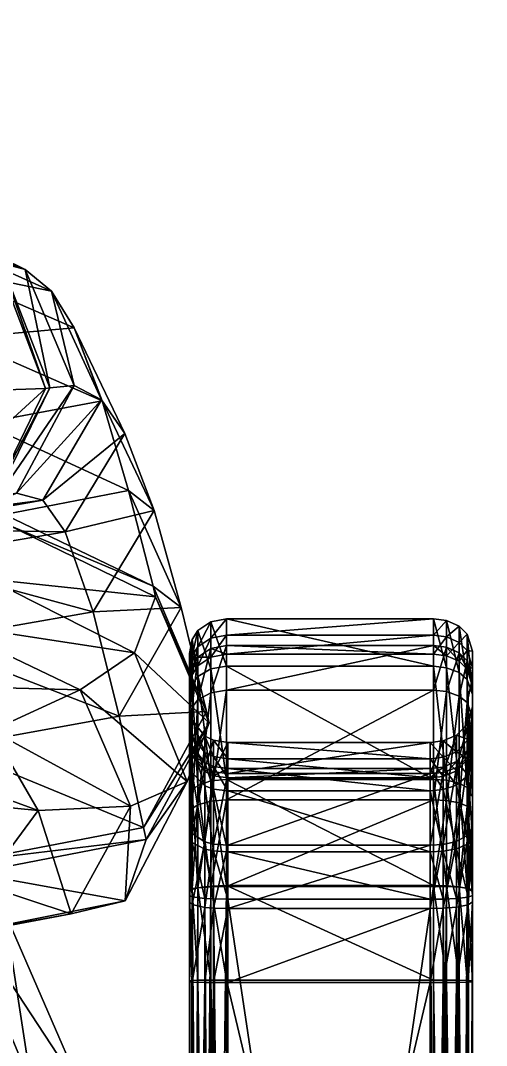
# Model space of a CAD drawing. Header units: millimetres. Extents: x 31518 to 88853, y -87450 to 166285.
# Drawn here: x 88379.8 to 88475.5, y -81859.6 to -81649.3 of the extents above; entities that cross this region are included whole.
import ezdxf

# ---------------------------------------------------------------- set-up
doc = ezdxf.new("R2010")
doc.units = ezdxf.units.MM
doc.styles.add('ROMANS', font='SIMHEI_0.TTF')
doc.dimstyles.new('60', dxfattribs={"dimscale": 60, "dimtxt": 2.5, "dimasz": 1.25, "dimexe": 1.5, "dimexo": 0, "dimgap": 1, "dimtad": 1, "dimdec": 0, "dimzin": 0, "dimdsep": 46, "dimtxsty": 'ROMANS', "dimblk": 'OBLIQUE', "dimcen": 0, "dimdle": 1.5, "dimclrd": 105, "dimclre": 105, "dimclrt": 112, "dimadec": 0, "dimazin": 0, "dimtfac": 1, "dimtdec": 0, "dimtix": 1, "dimtofl": 0, "dimtmove": 2, "dimatfit": 2, "dimldrblk": 'DOT', "dimfxl": 1.5, "dimtolj": 1, "dimtzin": 0, "dimlwd": 13, "dimlwe": 13, "dimarcsym": 0})

# ---------------------------------------------------------------- blocks, each defined once
blk = doc.blocks.new('中班椅02')
at = {"color": 0, "linetype": 'ByBlock', "lineweight": 0}
mesh = blk.add_polyface(dxfattribs=at)
corners = [(-102.4, 243.59, 492.24), (-185.37, 235.49, 493.67), (-184.99, 237.1, 498.77), (-102.14, 245.15, 497.35), (-181.52, 251.5, 547.16), (-100.03, 259.03, 545.84), (-177.78, 264.93, 599.61), (-97.75, 271.97, 598.37), (-173.77, 276.16, 656.43), (-168.58, 229.93, 664.58), (-90.45, 245.9, 708.52), (-165.47, 234.83, 710.47), (-95.31, 282.97, 655.23), (-170.57, 282.14, 702.13), (-88.23, 247.46, 763.07), (-161.83, 235.58, 765.17), (-93.37, 289.11, 700.9), (-166.84, 286.3, 756.22), (-191, 239.36, 709.67), (-86.24, 246.35, 812.54), (-158.56, 233.6, 814.79), (-91.1, 293.77, 754.91), (-163.48, 288.05, 805.18), (-184.52, 276.76, 807.18), (-186.88, 240.45, 764.31), (-85.83, 246.17, 818.11), (-157.96, 233.34, 820.37), (-89.06, 296.07, 803.77), (-162.86, 288.16, 810.7), (-183.85, 276.79, 812.71), (-183.17, 238.83, 813.86), (-88.64, 296.24, 809.28), (-151.85, 288.53, 839.42), (-171.73, 276.88, 841.47), (-182.5, 238.59, 819.44), (-147.21, 232.37, 849.32), (-170.45, 237.76, 848.37), (-166.66, 277.08, 847.91), (-147.28, 288.67, 845.86), (-173.66, 256.86, 851.47), (-178.9, 256.56, 845.05), (-165.41, 238.15, 854.77), (-142.75, 232.79, 855.72), (-154.13, 276.97, 859.91), (-135.98, 287.58, 858.05), (-160.68, 258.48, 863.18), (-152.96, 241.36, 866.19), (-131.74, 236.46, 867.06), (-134.05, 274.45, 872.78), (-139.88, 261.73, 875.02), (-133.01, 249.96, 877.1)]
mesh.append_faces([[corners[k] for k in face] for face in [(9, 10, 11), (11, 14, 15), (15, 19, 20), (17, 23, 22), (20, 25, 26), (22, 29, 28), (28, 33, 32), (34, 35, 36), (32, 37, 38), (33, 39, 37), (40, 41, 39), (36, 42, 41), (38, 43, 44), (37, 45, 43), (39, 46, 45), (41, 47, 46), (43, 49, 48), (45, 50, 49)]], dxfattribs={"vtx0": -1, "color": 0})
mesh.append_faces([[corners[k] for k in face] for face in [(0, 1, 2), (3, 2, 4), (5, 4, 6), (7, 6, 8), (12, 8, 13), (16, 13, 17), (18, 11, 15), (21, 17, 22), (24, 15, 20), (27, 22, 28), (30, 20, 26), (31, 28, 32), (28, 29, 33), (32, 33, 37), (40, 36, 41), (38, 37, 43), (37, 39, 45), (39, 41, 46), (41, 42, 47), (44, 43, 48), (43, 45, 49), (45, 46, 50)]], dxfattribs={"vtx2": -1, "color": 0})
mesh = blk.add_polyface(dxfattribs=at)
corners = [(-184.99, 237.1, 498.77), (-204.56, 240.89, 549.03), (-181.52, 251.5, 547.16), (-200.41, 255.01, 601.36), (-177.78, 264.93, 599.61), (-208.58, 237.72, 604.41), (-195.95, 266.57, 658.12), (-173.77, 276.16, 656.43), (-203.96, 249.85, 661.07), (-194.53, 234.37, 663.8), (-192.41, 272.32, 703.86), (-170.57, 282.14, 702.13), (-200.29, 255.21, 706.88), (-191, 239.36, 709.67), (-165.47, 234.83, 710.47), (-188.26, 275.78, 758.08), (-166.84, 286.3, 756.22), (-195.99, 257.43, 761.31), (-186.88, 240.45, 764.31), (-161.83, 235.58, 765.17), (-184.52, 276.76, 807.18), (-192.12, 257.06, 810.65), (-183.17, 238.83, 813.86), (-158.56, 233.6, 814.79), (-163.48, 288.05, 805.18), (-183.85, 276.79, 812.71), (-191.43, 256.95, 816.21), (-182.5, 238.59, 819.44), (-157.96, 233.34, 820.37), (-178.9, 256.56, 845.05), (-171.73, 276.88, 841.47), (-170.45, 237.76, 848.37), (-173.66, 256.86, 851.47)]
mesh.append_faces([[corners[k] for k in face] for face in [(0, 1, 2), (2, 3, 4), (1, 5, 3), (4, 6, 7), (3, 8, 6), (5, 9, 8), (7, 10, 11), (6, 12, 10), (8, 13, 12), (9, 14, 13), (11, 15, 16), (10, 17, 15), (12, 18, 17), (13, 19, 18), (15, 21, 20), (17, 22, 21), (18, 23, 22), (20, 26, 25), (21, 27, 26), (22, 28, 27), (25, 29, 30), (26, 31, 29)]], dxfattribs={"vtx0": -1, "color": 0})
mesh.append_faces([[corners[k] for k in face] for face in [(2, 1, 3), (4, 3, 6), (3, 5, 8), (7, 6, 10), (6, 8, 12), (8, 9, 13), (11, 10, 15), (10, 12, 17), (12, 13, 18), (16, 15, 20), (15, 17, 21), (17, 18, 22), (24, 20, 25), (20, 21, 26), (21, 22, 27), (25, 26, 29), (26, 27, 31), (30, 29, 32)]], dxfattribs={"vtx2": -1, "color": 0})
mesh = blk.add_polyface(dxfattribs=at)
corners = [(-182.93, 203.02, 444.83), (-190.29, 190.35, 447.07), (-204.84, 191.08, 458.2), (-196.9, 209.43, 454.96), (-181.61, 178.62, 449.13), (-195.49, 174.09, 461.19), (-174.92, 219.95, 453.11), (-205.5, 215.24, 469.02), (-182.52, 226.89, 466.97), (-213.8, 194.93, 472.6), (-204.02, 176.13, 475.92), (-177.15, 170.74, 476.87), (-208.83, 224.09, 495.68), (-185.37, 235.49, 493.67), (-217.3, 204.19, 499.18), (-207.32, 185.78, 502.43), (-179.89, 180.51, 503.36), (-208.42, 225.76, 500.77), (-184.99, 237.1, 498.77), (-216.88, 205.99, 504.26), (-206.91, 187.69, 507.48), (-179.51, 182.45, 508.41), (-204.56, 240.89, 549.03), (-212.88, 222.4, 552.3), (-203.08, 205.28, 555.31), (-176.13, 200.38, 556.18), (-208.58, 237.72, 604.41), (-198.95, 221.71, 607.23), (-172.49, 217.12, 608.04), (-194.53, 234.37, 663.8), (-168.58, 229.93, 664.58)]
mesh.append_faces([[corners[k] for k in face] for face in [(0, 2, 3), (1, 5, 2), (6, 7, 8), (3, 9, 7), (2, 10, 9), (5, 11, 10), (8, 12, 13), (7, 14, 12), (9, 15, 14), (10, 16, 15), (13, 17, 18), (12, 19, 17), (14, 20, 19), (15, 21, 20), (17, 23, 22), (19, 24, 23), (20, 25, 24), (23, 27, 26), (24, 28, 27), (27, 30, 29)]], dxfattribs={"vtx0": -1, "color": 0})
mesh.append_faces([[corners[k] for k in face] for face in [(0, 1, 2), (1, 4, 5), (6, 3, 7), (3, 2, 9), (2, 5, 10), (8, 7, 12), (7, 9, 14), (9, 10, 15), (13, 12, 17), (12, 14, 19), (14, 15, 20), (15, 16, 21), (18, 17, 22), (17, 19, 23), (19, 20, 24), (20, 21, 25), (22, 23, 26), (23, 24, 27), (26, 27, 29)]], dxfattribs={"vtx2": -1, "color": 0})
mesh = blk.add_polyface(dxfattribs=at)
corners = [(-131.75, 195.21, 439.32), (-151.7, 195.21, 439.32), (-158.95, 195.21, 439.32), (-152.8, 195.21, 439.32), (-135.74, 195.21, 439.32), (-168.53, 198.32, 440.41), (-149.73, 202.02, 439.76), (-175.31, 191.87, 441.55), (-167.32, 185.9, 442.6), (-145.34, 184.19, 442.91), (-182.93, 203.02, 444.83), (-162.52, 210.29, 443.55), (-190.29, 190.35, 447.07), (-181.61, 178.62, 449.13), (-157.76, 175.27, 449.73), (-94.25, 181.1, 459.96), (-169.78, 169.23, 462.05), (-90.38, 215.45, 442.64), (-174.92, 219.95, 453.11), (-196.9, 209.43, 454.96), (-195.49, 174.09, 461.19), (-98.17, 183.89, 474.55), (-177.15, 170.74, 476.87), (-97.2, 227.42, 451.79), (-182.52, 226.89, 466.97), (-99.26, 193.38, 501.09), (-179.89, 180.51, 503.36), (-101.25, 235.16, 465.51), (-185.37, 235.49, 493.67), (-204.02, 176.13, 475.92), (-99, 195.24, 506.15), (-179.51, 182.45, 508.41), (-96.94, 212.35, 554.07), (-176.13, 200.38, 556.18), (-94.72, 228.32, 606.07), (-172.49, 217.12, 608.04), (-203.08, 205.28, 555.31), (-92.34, 240.76, 662.67), (-168.58, 229.93, 664.58), (-198.95, 221.71, 607.23), (-194.53, 234.37, 663.8), (-165.47, 234.83, 710.47), (-182.5, 238.59, 819.44), (-157.96, 233.34, 820.37), (-147.21, 232.37, 849.32), (-170.45, 237.76, 848.37), (-142.75, 232.79, 855.72)]
mesh.append_faces([[corners[k] for k in face] for face in [(4, 5, 6), (3, 7, 5), (2, 8, 7), (1, 9, 8), (6, 10, 11), (5, 12, 10), (7, 13, 12), (8, 14, 13), (14, 15, 16), (11, 19, 18), (13, 16, 20), (16, 21, 22), (22, 25, 26), (26, 30, 31), (31, 32, 33), (33, 34, 35), (35, 37, 38)]], dxfattribs={"vtx0": -1, "color": 0})
mesh.append_faces([[corners[k] for k in face] for face in [(0, 2, 3), (0, 3, 4)]], dxfattribs={"vtx0": -1, "vtx2": -1, "color": 0})
mesh.append_faces([[corners[k] for k in face] for face in [(0, 1, 2), (4, 3, 5), (3, 2, 7), (2, 1, 8), (1, 0, 9), (6, 5, 10), (5, 7, 12), (7, 8, 13), (8, 9, 14), (17, 11, 18), (11, 10, 19), (13, 14, 16), (23, 18, 24), (20, 16, 22), (27, 24, 28), (29, 22, 26), (36, 33, 35), (39, 35, 38), (40, 38, 41), (42, 43, 44), (45, 44, 46)]], dxfattribs={"vtx2": -1, "color": 0})
mesh = blk.add_polyface(dxfattribs=at)
corners = [(-220.04, 209.34, 387.33), (-252.67, 209.34, 387.33), (-252.67, 216.4, 406.47), (-254.74, 209.14, 387.48), (-254.74, 216.15, 406.5), (-256.73, 208.42, 387.99), (-256.73, 215.27, 406.6), (-258, 207.4, 388.73), (-258, 214.02, 406.74), (-258.84, 205.18, 390.32), (-258.84, 211.3, 407.05), (-220.04, 216.4, 406.47), (-252.67, 215.05, 419.55), (-254.74, 214.8, 419.55), (-256.73, 213.92, 419.53), (-258, 212.66, 419.51), (-258.84, 209.93, 419.45), (-220.04, 215.05, 419.55), (-252.67, 218.03, 456.15), (-254.74, 217.78, 456.17), (-256.73, 216.89, 456.24), (-258, 215.64, 456.34), (-258.84, 212.92, 456.56), (-258.84, 204.18, 457.25), (-220.04, 218.03, 456.15), (-252.67, 220.61, 489.95), (-254.74, 220.36, 489.93), (-256.73, 219.47, 489.86), (-258, 218.22, 489.76), (-258.84, 215.5, 489.54), (-258.84, 206.76, 488.85), (-220.04, 220.61, 489.95), (-252.67, 213.13, 519.48), (-254.74, 212.91, 519.36), (-256.73, 212.14, 518.92), (-258, 211.05, 518.29), (-258.84, 208.68, 516.93), (-258.84, 201.08, 512.56)]
mesh.append_faces([[corners[k] for k in face] for face in [(1, 4, 2), (3, 6, 4), (5, 8, 6), (7, 10, 8), (2, 13, 12), (4, 14, 13), (6, 15, 14), (8, 16, 15), (12, 19, 18), (13, 20, 19), (14, 21, 20), (15, 22, 21), (16, 23, 22), (18, 26, 25), (19, 27, 26), (20, 28, 27), (21, 29, 28), (22, 30, 29), (25, 33, 32), (26, 34, 33), (27, 35, 34), (28, 36, 35), (29, 37, 36)]], dxfattribs={"vtx0": -1, "color": 0})
mesh.append_faces([[corners[k] for k in face] for face in [(0, 1, 2), (1, 3, 4), (3, 5, 6), (5, 7, 8), (7, 9, 10), (11, 2, 12), (2, 4, 13), (4, 6, 14), (6, 8, 15), (8, 10, 16), (17, 12, 18), (12, 13, 19), (13, 14, 20), (14, 15, 21), (15, 16, 22), (24, 18, 25), (18, 19, 26), (19, 20, 27), (20, 21, 28), (21, 22, 29), (22, 23, 30), (31, 25, 32), (25, 26, 33), (26, 27, 34), (27, 28, 35), (28, 29, 36), (29, 30, 37)]], dxfattribs={"vtx2": -1, "color": 0})
mesh = blk.add_polyface(dxfattribs=at)
corners = [(-214.17, 204.9, 390.53), (-214.59, 206.68, 389.25), (-214.59, 213.14, 406.84), (-214.17, 210.96, 407.09), (-215.5, 207.84, 388.41), (-215.5, 214.56, 406.68), (-217.53, 208.97, 387.59), (-217.53, 215.95, 406.52), (-220.04, 209.34, 387.33), (-220.04, 216.4, 406.47), (-252.67, 216.4, 406.47), (-214.17, 202.6, 408.06), (-214.17, 209.58, 419.45), (-214.59, 211.77, 419.49), (-215.5, 213.21, 419.52), (-217.53, 214.6, 419.55), (-220.04, 215.05, 419.55), (-252.67, 215.05, 419.55), (-214.17, 201.17, 419.28), (-214.17, 212.57, 456.58), (-214.59, 214.76, 456.41), (-215.5, 216.19, 456.29), (-217.53, 217.58, 456.18), (-220.04, 218.03, 456.15), (-252.67, 218.03, 456.15), (-214.17, 204.18, 457.25), (-214.17, 215.15, 489.52), (-214.17, 206.76, 488.85), (-214.59, 217.34, 489.69), (-215.5, 218.77, 489.81), (-217.53, 220.16, 489.92), (-220.04, 220.61, 489.95), (-252.67, 220.61, 489.95), (-214.17, 208.38, 516.76), (-214.59, 210.28, 517.85), (-215.5, 211.53, 518.56), (-217.53, 212.74, 519.26), (-220.04, 213.13, 519.48), (-252.67, 213.13, 519.48)]
mesh.append_faces([[corners[k] for k in face] for face in [(0, 2, 3), (1, 5, 2), (4, 7, 5), (6, 9, 7), (8, 10, 9), (3, 13, 12), (2, 14, 13), (5, 15, 14), (7, 16, 15), (9, 17, 16), (12, 20, 19), (13, 21, 20), (14, 22, 21), (15, 23, 22), (16, 24, 23), (25, 26, 27), (19, 28, 26), (20, 29, 28), (21, 30, 29), (22, 31, 30), (23, 32, 31), (26, 34, 33), (28, 35, 34), (29, 36, 35), (30, 37, 36), (31, 38, 37)]], dxfattribs={"vtx0": -1, "color": 0})
mesh.append_faces([[corners[k] for k in face] for face in [(0, 1, 2), (1, 4, 5), (4, 6, 7), (6, 8, 9), (11, 3, 12), (3, 2, 13), (2, 5, 14), (5, 7, 15), (7, 9, 16), (18, 12, 19), (12, 13, 20), (13, 14, 21), (14, 15, 22), (15, 16, 23), (25, 19, 26), (19, 20, 28), (20, 21, 29), (21, 22, 30), (22, 23, 31), (27, 26, 33), (26, 28, 34), (28, 29, 35), (29, 30, 36), (30, 31, 37)]], dxfattribs={"vtx2": -1, "color": 0})
mesh = blk.add_polyface(dxfattribs=at)
corners = [(-220.04, 192.04, 373.47), (-252.67, 192.04, 373.47), (-252.67, 209.34, 387.33), (-254.74, 209.14, 387.48), (-254.74, 191.94, 373.7), (-256.73, 208.42, 387.99), (-256.73, 191.57, 374.5), (-258, 207.4, 388.73), (-258, 191.04, 375.65), (-258.84, 205.18, 390.32), (-258.84, 198.07, 395.44), (-258.16, 195.94, 396.97), (-258.16, 200, 408.36), (-258.84, 202.6, 408.06), (-256.32, 198.09, 408.58), (-258.84, 211.3, 407.05), (-258.16, 198.55, 419.23), (-258.84, 201.17, 419.28), (-256.32, 196.63, 419.2), (-258.84, 209.93, 419.45), (-258.16, 201.57, 457.46), (-258.84, 204.18, 457.25), (-256.32, 199.66, 457.62), (-254.21, 198.79, 457.69), (-258.16, 204.15, 488.64), (-258.84, 206.76, 488.85), (-256.32, 202.24, 488.48), (-254.21, 201.37, 488.41), (-252.16, 198.55, 457.7), (-252.16, 201.13, 488.39), (-220.21, 201.13, 488.39), (-258.16, 198.81, 511.26), (-258.84, 201.08, 512.56), (-256.32, 197.15, 510.31), (-254.21, 196.39, 509.87), (-252.16, 196.19, 509.75), (-220.21, 196.19, 509.75), (-220.04, 213.13, 519.48), (-252.67, 213.13, 519.48), (-252.67, 195.28, 536.95), (-254.74, 212.91, 519.36), (-254.74, 195.15, 536.74), (-256.73, 212.14, 518.92), (-256.73, 194.68, 535.99), (-258, 211.05, 518.29), (-258, 194.01, 534.92), (-258.84, 208.68, 516.93), (-258.84, 192.55, 532.61), (-258.84, 187.9, 525.18)]
mesh.append_faces([[corners[k] for k in face] for face in [(1, 3, 2), (4, 5, 3), (6, 7, 5), (8, 9, 7), (10, 12, 13), (11, 14, 12), (9, 13, 15), (13, 16, 17), (12, 18, 16), (15, 17, 19), (17, 20, 21), (16, 22, 20), (18, 23, 22), (21, 24, 25), (20, 26, 24), (22, 27, 26), (23, 29, 27), (28, 30, 29), (25, 31, 32), (24, 33, 31), (26, 34, 33), (27, 35, 34), (29, 36, 35), (38, 41, 39), (40, 43, 41), (42, 45, 43), (44, 47, 45)]], dxfattribs={"vtx0": -1, "color": 0})
mesh.append_faces([[corners[k] for k in face] for face in [(0, 1, 2), (10, 11, 12), (9, 10, 13), (13, 12, 16), (12, 14, 18), (15, 13, 17), (17, 16, 20), (16, 18, 22), (19, 17, 21), (21, 20, 24), (20, 22, 26), (22, 23, 27), (23, 28, 29), (25, 24, 31), (24, 26, 33), (26, 27, 34), (27, 29, 35), (37, 38, 39), (38, 40, 41), (40, 42, 43), (42, 44, 45), (44, 46, 47), (46, 32, 48)]], dxfattribs={"vtx2": -1, "color": 0})
mesh = blk.add_polyface(dxfattribs=at)
corners = [(-214.17, 189.75, 378.44), (-214.59, 206.68, 389.25), (-214.17, 204.9, 390.53), (-214.59, 190.67, 376.45), (-215.5, 207.84, 388.41), (-215.5, 191.27, 375.15), (-217.53, 208.97, 387.59), (-217.53, 191.85, 373.88), (-220.04, 192.04, 373.47), (-220.04, 209.34, 387.33), (-252.67, 209.34, 387.33), (-214.57, 196.31, 396.7), (-214.17, 198.07, 395.44), (-214.17, 202.6, 408.06), (-214.57, 200.45, 408.3), (-214.17, 210.96, 407.09), (-216.62, 197.97, 408.59), (-214.57, 199.01, 419.24), (-216.62, 196.51, 419.19), (-214.17, 201.17, 419.28), (-214.17, 209.58, 419.45), (-217.98, 195.86, 419.18), (-216.62, 199.54, 457.63), (-217.98, 198.89, 457.68), (-214.57, 202.03, 457.43), (-214.17, 204.18, 457.25), (-214.17, 212.57, 456.58), (-252.16, 198.55, 457.7), (-220.21, 198.55, 457.7), (-220.21, 201.13, 488.39), (-217.98, 201.47, 488.42), (-216.62, 202.12, 488.47), (-214.57, 204.61, 488.67), (-214.17, 206.76, 488.85), (-252.16, 201.13, 488.39), (-220.21, 196.19, 509.75), (-217.98, 196.48, 509.92), (-216.62, 197.04, 510.24), (-214.57, 199.21, 511.49), (-214.17, 201.08, 512.56), (-214.17, 208.38, 516.76), (-214.17, 192.37, 532.31), (-214.59, 210.28, 517.85), (-214.59, 193.54, 534.17), (-215.5, 211.53, 518.56), (-215.5, 194.3, 535.38), (-217.53, 212.74, 519.26), (-217.53, 195.04, 536.57), (-220.04, 213.13, 519.48), (-220.04, 195.28, 536.95), (-252.67, 195.28, 536.95)]
mesh.append_faces([[corners[k] for k in face] for face in [(0, 1, 2), (3, 4, 1), (5, 6, 4), (7, 9, 6), (8, 10, 9), (11, 13, 14), (12, 15, 13), (16, 17, 18), (14, 19, 17), (13, 20, 19), (21, 22, 23), (18, 24, 22), (17, 25, 24), (19, 26, 25), (28, 30, 29), (23, 31, 30), (22, 32, 31), (24, 33, 32), (29, 36, 35), (30, 37, 36), (31, 38, 37), (32, 39, 38), (33, 40, 39), (40, 43, 41), (42, 45, 43), (44, 47, 45), (46, 49, 47), (48, 50, 49)]], dxfattribs={"vtx0": -1, "color": 0})
mesh.append_faces([[corners[k] for k in face] for face in [(7, 8, 9), (11, 12, 13), (12, 2, 15), (16, 14, 17), (14, 13, 19), (18, 17, 24), (17, 19, 25), (27, 28, 29), (28, 23, 30), (23, 22, 31), (22, 24, 32), (24, 25, 33), (34, 29, 35), (29, 30, 36), (30, 31, 37), (31, 32, 38), (32, 33, 39), (39, 40, 41), (40, 42, 43), (42, 44, 45), (44, 46, 47), (46, 48, 49)]], dxfattribs={"vtx2": -1, "color": 0})
mesh = blk.add_polyface(dxfattribs=at)
corners = [(-252.67, 178.38, 370.55), (-254.74, 191.94, 373.7), (-252.67, 192.04, 373.47), (-254.74, 178.36, 370.8), (-256.73, 191.57, 374.5), (-256.73, 178.26, 371.68), (-258, 191.04, 375.65), (-258, 178.14, 372.94), (-258.84, 189.9, 378.13), (-258.84, 186.22, 386.08), (-258.16, 185.13, 388.46), (-258.16, 195.94, 396.97), (-258.84, 198.07, 395.44), (-256.32, 184.32, 390.2), (-256.32, 194.39, 398.09), (-254.21, 183.96, 391), (-254.21, 193.67, 398.6), (-252.16, 183.86, 391.21), (-252.16, 193.48, 398.74), (-220.21, 193.48, 398.74), (-254.74, 209.14, 387.48), (-256.73, 208.42, 387.99), (-258, 207.4, 388.73), (-258.84, 205.18, 390.32), (-256.32, 198.09, 408.58), (-254.21, 197.22, 408.68), (-252.16, 196.99, 408.7), (-220.21, 196.99, 408.7), (-254.21, 195.75, 419.18), (-256.32, 196.63, 419.2), (-252.16, 195.52, 419.17), (-220.21, 195.52, 419.17), (-254.21, 198.79, 457.69), (-252.16, 198.55, 457.7), (-220.21, 198.55, 457.7), (-258.84, 201.08, 512.56), (-258.16, 198.81, 511.26), (-258.16, 186.51, 522.97), (-258.84, 187.9, 525.18), (-256.32, 197.15, 510.31), (-256.32, 185.49, 521.34), (-254.21, 196.39, 509.87), (-254.21, 185.02, 520.6), (-252.16, 196.19, 509.75), (-252.16, 184.9, 520.4), (-220.21, 184.9, 520.4), (-258.84, 208.68, 516.93), (-258.84, 192.55, 532.61), (-220.04, 195.28, 536.95), (-252.67, 195.28, 536.95), (-252.67, 178.52, 543.2), (-254.74, 195.15, 536.74), (-254.74, 178.47, 542.96), (-256.73, 194.68, 535.99), (-256.73, 178.31, 542.09), (-258, 194.01, 534.92), (-258, 178.08, 540.85), (-258.84, 177.57, 538.16), (-258.84, 175.95, 529.55)]
mesh.append_faces([[corners[k] for k in face] for face in [(0, 1, 2), (3, 4, 1), (5, 6, 4), (7, 8, 6), (9, 11, 12), (10, 14, 11), (13, 16, 14), (15, 18, 16), (17, 19, 18), (8, 12, 23), (14, 25, 24), (16, 26, 25), (18, 27, 26), (24, 28, 29), (25, 30, 28), (26, 31, 30), (28, 33, 32), (30, 34, 33), (35, 37, 38), (36, 40, 37), (39, 42, 40), (41, 44, 42), (43, 45, 44), (46, 38, 47)]], dxfattribs={"vtx0": -1, "color": 0})
mesh.append_faces([[corners[k] for k in face] for face in [(9, 10, 11), (10, 13, 14), (13, 15, 16), (15, 17, 18), (2, 1, 20), (1, 4, 21), (4, 6, 22), (6, 8, 23), (8, 9, 12), (11, 14, 24), (14, 16, 25), (16, 18, 26), (24, 25, 28), (25, 26, 30), (29, 28, 32), (28, 30, 33), (35, 36, 37), (36, 39, 40), (39, 41, 42), (41, 43, 44), (48, 49, 50), (49, 51, 52), (51, 53, 54), (53, 55, 56), (55, 47, 57), (47, 38, 58)]], dxfattribs={"vtx2": -1, "color": 0})
mesh = blk.add_polyface(dxfattribs=at)
corners = [(-214.17, 177.82, 376), (-214.59, 190.67, 376.45), (-214.17, 189.75, 378.44), (-214.59, 178.04, 373.82), (-215.5, 191.27, 375.15), (-215.5, 178.19, 372.39), (-217.53, 191.85, 373.88), (-217.53, 178.34, 371), (-220.04, 192.04, 373.47), (-220.04, 178.38, 370.55), (-252.67, 192.04, 373.47), (-252.16, 183.86, 391.21), (-220.21, 183.86, 391.21), (-220.21, 193.48, 398.74), (-217.98, 184, 390.9), (-217.98, 193.76, 398.54), (-216.62, 184.27, 390.31), (-216.62, 194.28, 398.16), (-214.57, 185.32, 388.04), (-214.57, 196.31, 396.7), (-214.17, 186.22, 386.08), (-214.17, 198.07, 395.44), (-214.17, 204.9, 390.53), (-214.59, 206.68, 389.25), (-215.5, 207.84, 388.41), (-217.53, 208.97, 387.59), (-252.16, 193.48, 398.74), (-220.21, 196.99, 408.7), (-217.98, 197.33, 408.66), (-216.62, 197.97, 408.59), (-214.57, 200.45, 408.3), (-252.16, 196.99, 408.7), (-220.21, 195.52, 419.17), (-217.98, 195.86, 419.18), (-216.62, 196.51, 419.19), (-252.16, 195.52, 419.17), (-220.21, 198.55, 457.7), (-217.98, 198.89, 457.68), (-216.62, 199.54, 457.63), (-252.16, 196.19, 509.75), (-220.21, 196.19, 509.75), (-220.21, 184.9, 520.4), (-217.98, 196.48, 509.92), (-217.98, 185.08, 520.69), (-216.62, 197.04, 510.24), (-216.62, 185.42, 521.24), (-214.57, 199.21, 511.49), (-214.57, 186.75, 523.35), (-214.17, 201.08, 512.56), (-214.17, 187.9, 525.18), (-214.17, 192.37, 532.31), (-214.17, 177.51, 537.82), (-214.59, 193.54, 534.17), (-214.59, 177.91, 539.98), (-215.5, 194.3, 535.38), (-215.5, 178.18, 541.39), (-217.53, 195.04, 536.57), (-217.53, 178.44, 542.76), (-220.04, 195.28, 536.95), (-220.04, 178.52, 543.2)]
mesh.append_faces([[corners[k] for k in face] for face in [(0, 1, 2), (3, 4, 1), (5, 6, 4), (7, 8, 6), (9, 10, 8), (12, 15, 13), (14, 17, 15), (16, 19, 17), (18, 21, 19), (20, 22, 21), (13, 28, 27), (15, 29, 28), (17, 30, 29), (27, 33, 32), (28, 34, 33), (32, 37, 36), (40, 43, 41), (42, 45, 43), (44, 47, 45), (46, 49, 47), (48, 50, 49)]], dxfattribs={"vtx0": -1, "color": 0})
mesh.append_faces([[corners[k] for k in face] for face in [(11, 12, 13), (12, 14, 15), (14, 16, 17), (16, 18, 19), (18, 20, 21), (20, 2, 22), (2, 1, 23), (1, 4, 24), (4, 6, 25), (26, 13, 27), (13, 15, 28), (15, 17, 29), (17, 19, 30), (31, 27, 32), (27, 28, 33), (28, 29, 34), (35, 32, 36), (32, 33, 37), (33, 34, 38), (39, 40, 41), (40, 42, 43), (42, 44, 45), (44, 46, 47), (46, 48, 49), (49, 50, 51), (50, 52, 53), (52, 54, 55), (54, 56, 57), (56, 58, 59)]], dxfattribs={"vtx2": -1, "color": 0})
mesh = blk.add_polyface(dxfattribs=at)
corners = [(-258.84, 176.95, 384.37), (-258.16, 176.68, 386.97), (-258.16, 185.13, 388.46), (-258.84, 186.22, 386.08), (-256.32, 176.49, 388.88), (-256.32, 184.32, 390.2), (-254.21, 176.4, 389.75), (-254.21, 183.96, 391), (-252.16, 176.37, 389.99), (-252.16, 183.86, 391.21), (-220.21, 183.86, 391.21), (-220.04, 178.38, 370.55), (-252.67, 178.38, 370.55), (-252.67, 192.04, 373.47), (-254.74, 178.36, 370.8), (-254.74, 191.94, 373.7), (-256.73, 178.26, 371.68), (-256.73, 191.57, 374.5), (-258, 178.14, 372.94), (-258, 191.04, 375.65), (-258.84, 177.85, 375.65), (-258.84, 189.9, 378.13), (-258.84, 187.9, 525.18), (-258.16, 186.51, 522.97), (-258.16, 175.47, 526.98), (-258.84, 175.95, 529.55), (-256.32, 185.49, 521.34), (-256.32, 175.11, 525.1), (-254.21, 185.02, 520.6), (-254.21, 174.95, 524.23), (-252.16, 184.9, 520.4), (-252.16, 174.91, 524), (-220.21, 174.91, 524), (-252.67, 195.28, 536.95), (-254.74, 178.47, 542.96), (-252.67, 178.52, 543.2), (-254.74, 195.15, 536.74), (-256.73, 178.31, 542.09), (-256.73, 194.68, 535.99), (-258, 178.08, 540.85), (-258, 194.01, 534.92), (-258.84, 177.57, 538.16), (-258.84, 192.55, 532.61), (-258.16, 163.29, 527.12), (-258.84, 163.34, 529.73), (-256.32, 163.25, 525.2), (-254.21, 163.24, 524.32), (-252.16, 163.23, 524.09), (-220.21, 163.23, 524.09), (-220.04, 178.52, 543.2), (-252.67, 163.61, 543.62), (-254.74, 163.61, 543.37), (-256.73, 163.59, 542.48), (-258, 163.57, 541.22), (-258.84, 163.51, 538.49)]
mesh.append_faces([[corners[k] for k in face] for face in [(0, 2, 3), (1, 5, 2), (4, 7, 5), (6, 9, 7), (8, 10, 9), (20, 3, 21), (22, 24, 25), (23, 27, 24), (26, 29, 27), (28, 31, 29), (30, 32, 31), (33, 34, 35), (36, 37, 34), (38, 39, 37), (40, 41, 39), (42, 25, 41), (25, 43, 44), (24, 45, 43), (27, 46, 45), (29, 47, 46), (31, 48, 47), (35, 51, 50), (34, 52, 51), (37, 53, 52), (39, 54, 53), (41, 44, 54)]], dxfattribs={"vtx0": -1, "color": 0})
mesh.append_faces([[corners[k] for k in face] for face in [(0, 1, 2), (1, 4, 5), (4, 6, 7), (6, 8, 9), (11, 12, 13), (12, 14, 15), (14, 16, 17), (16, 18, 19), (18, 20, 21), (20, 0, 3), (22, 23, 24), (23, 26, 27), (26, 28, 29), (28, 30, 31), (25, 24, 43), (24, 27, 45), (27, 29, 46), (29, 31, 47), (49, 35, 50), (35, 34, 51), (34, 37, 52), (37, 39, 53), (39, 41, 54), (41, 25, 44)]], dxfattribs={"vtx2": -1, "color": 0})
mesh = blk.add_polyface(dxfattribs=at)
corners = [(-252.16, 176.37, 389.99), (-220.21, 176.37, 389.99), (-220.21, 183.86, 391.21), (-217.98, 176.41, 389.65), (-217.98, 184, 390.9), (-216.62, 176.47, 389), (-216.62, 184.27, 390.31), (-214.57, 176.73, 386.52), (-214.57, 185.32, 388.04), (-214.17, 176.95, 384.37), (-214.17, 186.22, 386.08), (-214.17, 177.82, 376), (-214.17, 189.75, 378.44), (-214.59, 178.04, 373.82), (-214.59, 190.67, 376.45), (-215.5, 178.19, 372.39), (-215.5, 191.27, 375.15), (-217.53, 178.34, 371), (-217.53, 191.85, 373.88), (-220.04, 178.38, 370.55), (-220.04, 192.04, 373.47), (-252.16, 184.9, 520.4), (-220.21, 184.9, 520.4), (-220.21, 174.91, 524), (-217.98, 185.08, 520.69), (-217.98, 174.97, 524.34), (-216.62, 185.42, 521.24), (-216.62, 175.09, 524.97), (-214.57, 186.75, 523.35), (-214.57, 175.55, 527.43), (-214.17, 187.9, 525.18), (-214.17, 175.95, 529.55), (-214.17, 177.51, 537.82), (-214.17, 192.37, 532.31), (-214.59, 177.91, 539.98), (-214.59, 193.54, 534.17), (-215.5, 178.18, 541.39), (-215.5, 194.3, 535.38), (-217.53, 178.44, 542.76), (-217.53, 195.04, 536.57), (-220.04, 178.52, 543.2), (-220.04, 195.28, 536.95), (-252.67, 178.52, 543.2), (-252.16, 174.91, 524), (-220.21, 163.23, 524.09), (-217.98, 163.24, 524.43), (-216.62, 163.25, 525.07), (-214.57, 163.3, 527.57), (-214.17, 163.34, 529.73), (-214.17, 163.51, 538.15), (-214.59, 163.55, 540.34), (-215.5, 163.58, 541.77), (-217.53, 163.6, 543.17), (-220.04, 163.61, 543.62), (-252.67, 163.61, 543.62)]
mesh.append_faces([[corners[k] for k in face] for face in [(1, 4, 2), (3, 6, 4), (5, 8, 6), (7, 10, 8), (9, 12, 10), (22, 25, 23), (24, 27, 25), (26, 29, 27), (28, 31, 29), (30, 32, 31), (33, 34, 32), (35, 36, 34), (37, 38, 36), (39, 40, 38), (41, 42, 40), (23, 45, 44), (25, 46, 45), (27, 47, 46), (29, 48, 47), (31, 49, 48), (32, 50, 49), (34, 51, 50), (36, 52, 51), (38, 53, 52), (40, 54, 53)]], dxfattribs={"vtx0": -1, "color": 0})
mesh.append_faces([[corners[k] for k in face] for face in [(0, 1, 2), (1, 3, 4), (3, 5, 6), (5, 7, 8), (7, 9, 10), (9, 11, 12), (11, 13, 14), (13, 15, 16), (15, 17, 18), (17, 19, 20), (21, 22, 23), (22, 24, 25), (24, 26, 27), (26, 28, 29), (28, 30, 31), (43, 23, 44), (23, 25, 45), (25, 27, 46), (27, 29, 47), (29, 31, 48), (31, 32, 49), (32, 34, 50), (34, 36, 51), (36, 38, 52), (38, 40, 53)]], dxfattribs={"vtx2": -1, "color": 0})
mesh = blk.add_polyface(dxfattribs=at)
corners = [(-258.84, -38.94, 381.36), (-258.16, -38.07, 383.83), (-258.16, 176.68, 386.97), (-256.32, -37.43, 385.63), (-256.32, 176.49, 388.88), (-254.21, -37.13, 386.46), (-254.21, 176.4, 389.75), (-252.16, -37.06, 386.68), (-252.16, 176.37, 389.99), (-220.21, -37.06, 386.68), (-220.21, 176.37, 389.99), (-217.98, -37.17, 386.36), (-217.98, 176.41, 389.65), (-216.62, -37.39, 385.75), (-216.62, 176.47, 389), (-214.57, -38.22, 383.4), (-214.57, 176.73, 386.52), (-214.17, -38.94, 381.36), (-214.17, 176.95, 384.37), (-214.17, -41.76, 373.43), (-214.17, 177.82, 376), (-214.59, -42.49, 371.36), (-214.59, 178.04, 373.82), (-215.5, -42.97, 370.01), (-215.5, 178.19, 372.39), (-217.53, -43.43, 368.7), (-217.53, 178.34, 371), (-220.04, -43.58, 368.27), (-220.04, 178.38, 370.55), (-252.67, -43.58, 368.27), (-252.67, 178.38, 370.55), (-254.74, -43.5, 368.51), (-254.74, 178.36, 370.8), (-256.73, -43.2, 369.34), (-256.73, 178.26, 371.68), (-258, -42.78, 370.53), (-258, 178.14, 372.94), (-258.84, -41.87, 373.1), (-258.84, 177.85, 375.65), (-258.84, 176.95, 384.37), (-214.17, 163.34, 529.73), (-214.17, 26.34, 540.93), (-214.17, 26.98, 532.54), (-214.17, 163.51, 538.15), (-214.59, 26.17, 543.11), (-214.59, 163.55, 540.34), (-215.5, 26.06, 544.54), (-215.5, 163.58, 541.77), (-217.53, 25.96, 545.93), (-217.53, 163.6, 543.17), (-220.04, 25.92, 546.38), (-220.04, 163.61, 543.62), (-252.67, 25.92, 546.38), (-252.67, 163.61, 543.62), (-254.74, 25.94, 546.14), (-254.74, 163.61, 543.37), (-256.73, 26.01, 545.25), (-256.73, 163.59, 542.48), (-258, 26.11, 544), (-258, 163.57, 541.22), (-258.84, 26.31, 541.27), (-258.84, 26.98, 532.54), (-258.16, 27.17, 529.93), (-258.16, -2.09, 524.92), (-256.32, 27.32, 528.02), (-256.32, -1.44, 523.12), (-254.21, 27.39, 527.14), (-254.21, -1.14, 522.29), (-252.16, 27.4, 526.9), (-252.16, -1.06, 522.07), (-220.21, 27.4, 526.9), (-220.21, -1.06, 522.07), (-217.98, 27.38, 527.25), (-217.98, -1.17, 522.39), (-216.62, 27.33, 527.89), (-216.62, -1.39, 523), (-214.57, 27.14, 530.38), (-214.57, -2.25, 525.35), (-214.17, -2.99, 527.38), (-214.17, -5.86, 535.29), (-214.59, -6.61, 537.35), (-215.5, -7.1, 538.7), (-217.53, -7.58, 540.01), (-220.04, -7.73, 540.43), (-252.67, -7.73, 540.43), (-254.74, -7.65, 540.2), (-256.73, -7.34, 539.36), (-258, -6.91, 538.18), (-258.84, -5.98, 535.61), (-258.84, -2.99, 527.38)]
mesh.append_faces([[corners[k] for k in face] for face in [(40, 41, 42), (43, 44, 41), (45, 46, 44), (47, 48, 46), (49, 50, 48), (51, 52, 50), (53, 54, 52), (55, 56, 54), (57, 58, 56), (59, 60, 58)]], dxfattribs={"vtx0": -1, "color": 0})
mesh.append_faces([[corners[k] for k in face] for face in [(0, 1, 2), (1, 3, 4), (3, 5, 6), (5, 7, 8), (7, 9, 10), (9, 11, 12), (11, 13, 14), (13, 15, 16), (15, 17, 18), (17, 19, 20), (19, 21, 22), (21, 23, 24), (23, 25, 26), (25, 27, 28), (27, 29, 30), (29, 31, 32), (31, 33, 34), (33, 35, 36), (35, 37, 38), (37, 0, 39), (61, 62, 63), (62, 64, 65), (64, 66, 67), (66, 68, 69), (68, 70, 71), (70, 72, 73), (72, 74, 75), (74, 76, 77), (76, 42, 78), (42, 41, 79), (41, 44, 80), (44, 46, 81), (46, 48, 82), (48, 50, 83), (50, 52, 84), (52, 54, 85), (54, 56, 86), (56, 58, 87), (58, 60, 88), (60, 61, 89)]], dxfattribs={"vtx2": -1, "color": 0})
mesh = blk.add_polyface(dxfattribs=at)
corners = [(-258.84, -38.94, 381.36), (-258.16, 176.68, 386.97), (-258.84, 176.95, 384.37), (-258.16, -38.07, 383.83), (-256.32, 176.49, 388.88), (-256.32, -37.43, 385.63), (-254.21, 176.4, 389.75), (-254.21, -37.13, 386.46), (-252.16, 176.37, 389.99), (-252.16, -37.06, 386.68), (-220.21, 176.37, 389.99), (-220.21, -37.06, 386.68), (-217.98, 176.41, 389.65), (-217.98, -37.17, 386.36), (-216.62, 176.47, 389), (-216.62, -37.39, 385.75), (-214.57, 176.73, 386.52), (-214.57, -38.22, 383.4), (-214.17, 176.95, 384.37), (-214.17, -38.94, 381.36), (-214.17, 177.82, 376), (-214.17, -41.76, 373.43), (-214.59, 178.04, 373.82), (-214.59, -42.49, 371.36), (-215.5, 178.19, 372.39), (-215.5, -42.97, 370.01), (-217.53, 178.34, 371), (-217.53, -43.43, 368.7), (-220.04, 178.38, 370.55), (-220.04, -43.58, 368.27), (-252.67, 178.38, 370.55), (-252.67, -43.58, 368.27), (-254.74, 178.36, 370.8), (-254.74, -43.5, 368.51), (-256.73, 178.26, 371.68), (-256.73, -43.2, 369.34), (-258, 178.14, 372.94), (-258, -42.78, 370.53), (-258.84, 177.85, 375.65), (-258.84, -41.87, 373.1), (-258.84, 163.34, 529.73), (-258.16, 163.29, 527.12), (-258.16, 27.17, 529.93), (-258.84, 26.98, 532.54), (-256.32, 163.25, 525.2), (-256.32, 27.32, 528.02), (-254.21, 163.24, 524.32), (-254.21, 27.39, 527.14), (-252.16, 163.23, 524.09), (-252.16, 27.4, 526.9), (-220.21, 163.23, 524.09), (-220.21, 27.4, 526.9), (-217.98, 163.24, 524.43), (-217.98, 27.38, 527.25), (-216.62, 163.25, 525.07), (-216.62, 27.33, 527.89), (-214.57, 163.3, 527.57), (-214.57, 27.14, 530.38), (-214.17, 163.34, 529.73), (-214.17, 26.98, 532.54), (-214.17, 163.51, 538.15), (-214.17, 26.34, 540.93), (-214.59, 163.55, 540.34), (-214.59, 26.17, 543.11), (-215.5, 163.58, 541.77), (-215.5, 26.06, 544.54), (-217.53, 163.6, 543.17), (-217.53, 25.96, 545.93), (-220.04, 163.61, 543.62), (-220.04, 25.92, 546.38), (-252.67, 163.61, 543.62), (-252.67, 25.92, 546.38), (-254.74, 163.61, 543.37), (-254.74, 25.94, 546.14), (-256.73, 163.59, 542.48), (-256.73, 26.01, 545.25), (-258, 163.57, 541.22), (-258, 26.11, 544), (-258.84, 163.51, 538.49), (-258.84, 26.31, 541.27)]
mesh.append_faces([[corners[k] for k in face] for face in [(0, 1, 2), (3, 4, 1), (5, 6, 4), (7, 8, 6), (9, 10, 8), (11, 12, 10), (13, 14, 12), (15, 16, 14), (17, 18, 16), (19, 20, 18), (21, 22, 20), (23, 24, 22), (25, 26, 24), (27, 28, 26), (29, 30, 28), (31, 32, 30), (33, 34, 32), (35, 36, 34), (37, 38, 36), (39, 2, 38), (40, 42, 43), (41, 45, 42), (44, 47, 45), (46, 49, 47), (48, 51, 49), (50, 53, 51), (52, 55, 53), (54, 57, 55), (56, 59, 57), (78, 43, 79)]], dxfattribs={"vtx0": -1, "color": 0})
mesh.append_faces([[corners[k] for k in face] for face in [(40, 41, 42), (41, 44, 45), (44, 46, 47), (46, 48, 49), (48, 50, 51), (50, 52, 53), (52, 54, 55), (54, 56, 57), (56, 58, 59), (58, 60, 61), (60, 62, 63), (62, 64, 65), (64, 66, 67), (66, 68, 69), (68, 70, 71), (70, 72, 73), (72, 74, 75), (74, 76, 77), (76, 78, 79), (78, 40, 43)]], dxfattribs={"vtx2": -1, "color": 0})
mesh = blk.add_polyface(dxfattribs=at)
corners = [(-179.89, -10.64, 350.56), (-198.53, 34.06, 357.56), (-176.7, 32.93, 347.66), (-202.08, -10.64, 360.3), (-206.42, 36.02, 374.83), (-210.09, -10.64, 377.28), (-197.13, 37.84, 390.82), (-200.65, -10.64, 393), (-171.6, 38.37, 395.39), (-99.5, 32.13, 340.63), (-172.96, 85.86, 342.21), (-194.38, 87.57, 352.75), (-202.11, 90.57, 371.14), (-193, 93.34, 388.16), (-167.96, 94.13, 393.03), (-190.65, 136.68, 352.41), (-169.6, 134.84, 341.09), (-198.25, 139.89, 372.15), (-189.29, 142.87, 390.43), (-164.68, 143.72, 395.66), (-189.98, 142.21, 352.45), (-168.98, 140.36, 341.06), (-197.56, 145.45, 372.33), (-188.63, 148.45, 390.73), (-164.08, 149.3, 396), (-177.85, 170.97, 352.74), (-157.98, 169.07, 341.06), (-185.03, 174.29, 373.1), (-176.57, 177.36, 391.95), (-153.33, 178.24, 397.35), (-172.78, 177.41, 352.62)]
mesh.append_faces([[corners[k] for k in face] for face in [(0, 1, 2), (3, 4, 1), (5, 6, 4), (7, 8, 6), (2, 11, 10), (1, 12, 11), (4, 13, 12), (6, 14, 13), (10, 15, 16), (11, 17, 15), (12, 18, 17), (13, 19, 18), (16, 20, 21), (15, 22, 20), (17, 23, 22), (18, 24, 23), (21, 25, 26), (20, 27, 25), (22, 28, 27), (23, 29, 28)]], dxfattribs={"vtx0": -1, "color": 0})
mesh.append_faces([[corners[k] for k in face] for face in [(9, 2, 10), (2, 1, 11), (1, 4, 12), (4, 6, 13), (6, 8, 14), (10, 11, 15), (11, 12, 17), (12, 13, 18), (13, 14, 19), (16, 15, 20), (15, 17, 22), (17, 18, 23), (18, 19, 24), (21, 20, 25), (20, 22, 27), (22, 23, 28), (23, 24, 29), (26, 25, 30)]], dxfattribs={"vtx2": -1, "color": 0})
blk = doc.blocks.new('_Oblique')
at = {"color": 0, "linetype": 'ByBlock', "lineweight": -2}
blk.add_line((-0.5, -0.5), (0.5, 0.5), dxfattribs=at)
blk = doc.blocks.new('*D132')
at = {"color": 105, "lineweight": 13, "transparency": 16777216}
for p, q in [((84253.33, -80389.15), (84253.33, -79362.71)), ((88553.33, -86109.15), (88553.33, -79362.71)), ((84163.33, -79452.71), (88643.33, -79452.71))]:
    blk.add_line(p, q, dxfattribs=at)
at = {"layer": 'Defpoints', "color": 0, "transparency": 16777216}
for p in [(88553.33, -79452.71), (84253.33, -80389.15), (88553.33, -86109.15)]:
    blk.add_point(p, dxfattribs=at)
at = {"color": 105, "lineweight": 13, "transparency": 16777216, "xscale": 75, "yscale": 75, "zscale": 75, "rotation": 180}
blk.add_blockref('_Oblique', (84253.33, -79452.71), dxfattribs=at)
at = {"color": 105, "lineweight": 13, "transparency": 16777216, "xscale": 75, "yscale": 75, "zscale": 75}
blk.add_blockref('_Oblique', (88553.33, -79452.71), dxfattribs=at)
at = {"color": 112, "transparency": 16777216, "insert": (86403.33, -79316.86), "char_height": 150, "attachment_point": 5, "style": 'ROMANS'}
blk.add_mtext('\\A1;4300', dxfattribs=at)
blk = doc.blocks.new('_Dot')
at = {"color": 0, "linetype": 'ByBlock', "lineweight": -2}
blk.add_line((-0.5, 0), (-1, 0), dxfattribs=at)
at = {"color": 0, "linetype": 'ByBlock', "const_width": 0.5}
blk.add_lwpolyline([(-0.25, 0, 1), (0.25, 0, 1)], format="xyb", close=True, dxfattribs=at)

msp = doc.modelspace()

# ---------------------------------------------------------------- block references
at = {"xscale": -1.299999999999272, "yscale": 1.299999999999272, "zscale": 1.3}
msp.add_blockref('中班椅02', (88136.08, -82058.89), dxfattribs=at)

# ---------------------------------------------------------------- dimensions: what is measured, and where the dimension line sits
at = {"color": 2}
dim = msp.add_linear_dim(base=(88553.33, -79452.71), p1=(84253.33, -80389.15), p2=(88553.33, -86109.15), dimstyle='60', dxfattribs=at)
dim.commit()
dim.dimension.update_dxf_attribs({"geometry": '*D132', "text_midpoint": (86403.33, -79316.86)})

doc.saveas('drawing.dxf')
